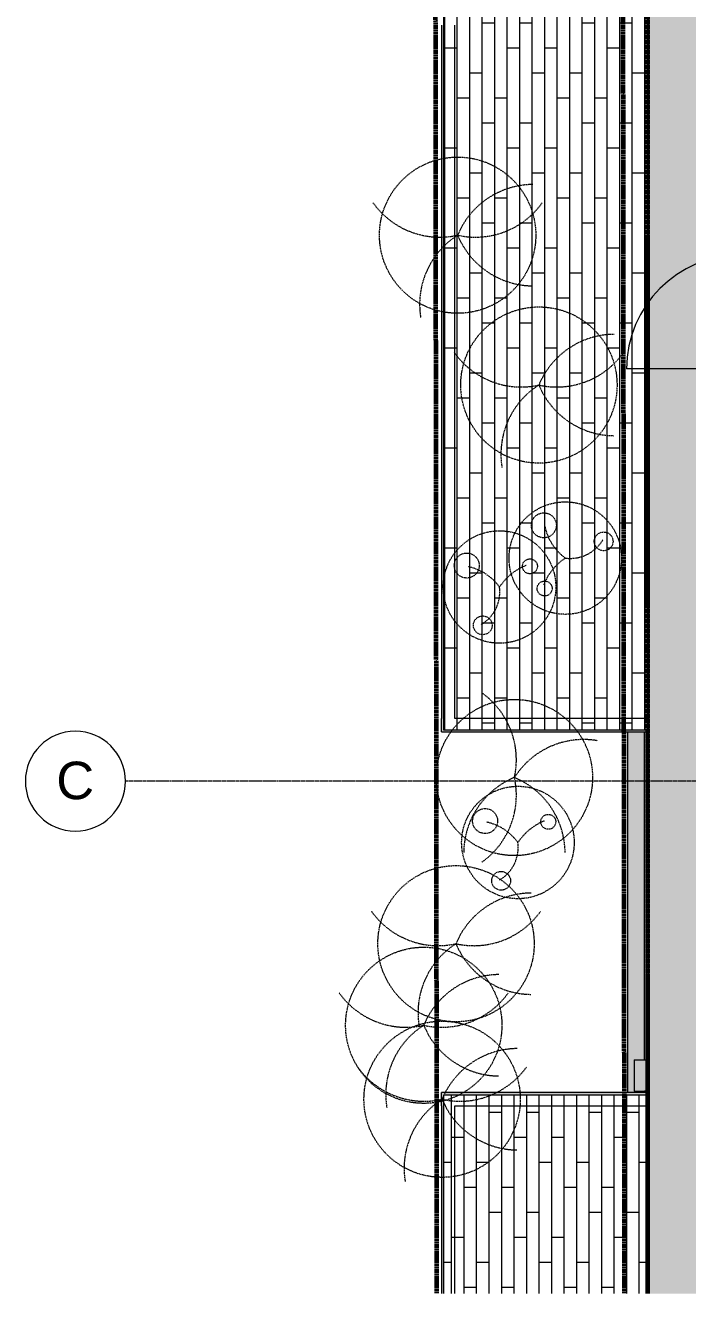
# Model space of a CAD drawing. Header units: inches. Extents: x -4061 to -1937, y 10959 to 12323.
# Drawn here: x -4059.9 to -3848, y 11023.2 to 11429.1 of the extents above; entities that cross this region are included whole.
import ezdxf

# ---------------------------------------------------------------- set-up
doc = ezdxf.new("R2010")
doc.units = ezdxf.units.IN
doc.header["$MEASUREMENT"] = 0
for name, pattern in [('Dash', [0.25, 0.125, -0.125]), ('Dash 1_16_', [0.125, 0.0625, -0.0625]), ('Double Dash 3_8_', [1, 0.375, -0.125, 0.125, -0.125, 0.125, -0.125]), ('Grid Line 1_2_', [0.875, 0.5, -0.125, 0.125, -0.125])]:
    doc.linetypes.add(name, pattern=pattern)
for name, color, linetype, lineweight in [('0-1', 7, 'Continuous', 5), ('0-3', 53, 'Continuous', 9), ('0-4', 7, 'Continuous', 9), ('0-5', 250, 'Double Dash 3_8_', 60), ('0-6', 165, 'Continuous', 5), ('A-CLNG-1', 10, 'Continuous', 18), ('A-CLNG-PATT-1', 35, 'Continuous', 18), ('A-DETL-GENF-HDLN-1', 53, 'Dash', 9), ('A-DETL-MBND-1', 8, 'Continuous', 5), ('A-DETL-MBND-2', 23, 'Continuous', 5), ('A-DETL-MBND-4', 7, 'Continuous', 9), ('A-DETL-MBND-5', 251, 'Continuous', 9), ('A-DETL-MBND-6', 247, 'Continuous', 9), ('A-DOOR-1', 7, 'Continuous', 9), ('A-FLOR-3', 10, 'Continuous', 18), ('A-FLOR-PATT-1', 251, 'Continuous', 9), ('A-GENM-1', 247, 'Continuous', 9), ('A-GENM-2', 7, 'Continuous', 9), ('A-GLAZ-1', 27, 'Continuous', 18), ('A-GLAZ-2', 10, 'Continuous', 18), ('A-GLAZ-3', 251, 'Continuous', 9), ('A-WALL-1', 8, 'Continuous', 5), ('A-WALL-3', 10, 'Continuous', 18), ('A-WALL-4', 23, 'Continuous', 5), ('A-WALL-6', 27, 'Continuous', 18), ('C-PROP-LINE-1', 250, 'Double Dash 3_8_', 60), ('C-PROP-LINE-2', 91, 'Dash 1_16_', 60), ('S-GRID-1', 1, 'Grid Line 1_2_', 9), ('S-GRID-IDEN', 1, 'Continuous', 9), ('S-GRID-IDEN-1', 147, 'Continuous', 9)]:
    doc.layers.add(name, color=color, linetype=linetype, lineweight=lineweight)
doc.styles.add('Arial', font='arial.ttf', dxfattribs={"height": 12})
pattern_1 = [(0, (25.74, 1.51), (-38.4, -120.38), [0.392, -38.007]), (0, (25.74, 1.12), (-38.4, -120.38), [0.392, -38.007]), (0, (25.74, -14.85), (-38.4, -120.38), [0.392, -38.007]), (0, (25.74, -15.24), (-38.4, -120.38), [0.392, -38.007]), (0, (25.74, -31.2), (-38.4, -120.38), [0.393, -38.008]), (0, (25.74, -31.6), (-38.4, -120.38), [0.393, -38.008]), (0, (25.74, -47.56), (-38.4, -120.38), [0.393, -38.008]), (0, (25.74, -47.95), (-38.4, -120.38), [0.393, -38.008]), (0, (25.74, -63.92), (-38.4, -120.38), [0.393, -38.008]), (0, (25.74, -64.31), (-38.4, -120.38), [0.393, -38.008]), (0, (25.74, -80.28), (-38.4, -120.38), [0.393, -38.008]), (0, (25.74, -80.67), (-38.4, -120.38), [0.393, -38.008]), (0, (25.74, -96.63), (-38.4, -120.38), [0.393, -38.008]), (0, (25.74, -97.03), (-38.4, -120.38), [0.393, -38.008]), (0, (25.74, -112.99), (-38.4, -120.38), [0.392, -38.007]), (0, (25.74, -113.38), (-38.4, -120.38), [0.392, -38.007]), (0, (43.19, 1.51), (-38.4, -120.38), [0.393, -38.008]), (0, (43.19, 1.12), (-38.4, -120.38), [0.393, -38.008]), (0, (43.19, -14.85), (-38.4, -120.38), [0.393, -38.008]), (0, (43.19, -15.24), (-38.4, -120.38), [0.393, -38.008]), (0, (43.19, -31.2), (-38.4, -120.38), [0.393, -38.008]), (0, (43.19, -31.6), (-38.4, -120.38), [0.393, -38.008]), (0, (43.19, -47.56), (-38.4, -120.38), [0.393, -38.008]), (0, (43.19, -47.95), (-38.4, -120.38), [0.393, -38.008]), (0, (43.19, -63.92), (-38.4, -120.38), [0.393, -38.008]), (0, (43.19, -64.31), (-38.4, -120.38), [0.393, -38.008]), (0, (43.19, -80.28), (-38.4, -120.38), [0.393, -38.008]), (0, (43.19, -80.67), (-38.4, -120.38), [0.393, -38.008]), (0, (43.19, -96.63), (-38.4, -120.38), [0.393, -38.008]), (0, (43.19, -97.03), (-38.4, -120.38), [0.393, -38.008]), (0, (43.19, -112.99), (-38.4, -120.38), [0.392, -38.007]), (0, (43.19, -113.38), (-38.4, -120.38), [0.392, -38.007]), (0, (60.64, 1.51), (-38.4, -120.38), [0.392, -38.007]), (0, (60.64, 1.12), (-38.4, -120.38), [0.392, -38.007]), (0, (60.64, -14.85), (-38.4, -120.38), [0.392, -38.007]), (0, (60.64, -15.24), (-38.4, -120.38), [0.392, -38.007]), (0, (60.64, -31.2), (-38.4, -120.38), [0.392, -38.007]), (0, (60.64, -31.6), (-38.4, -120.38), [0.392, -38.007]), (0, (60.64, -47.56), (-38.4, -120.38), [0.392, -38.007]), (0, (60.64, -47.95), (-38.4, -120.38), [0.392, -38.007]), (0, (60.64, -63.92), (-38.4, -120.38), [0.392, -38.007]), (0, (60.64, -64.31), (-38.4, -120.38), [0.392, -38.007]), (0, (60.64, -80.28), (-38.4, -120.38), [0.392, -38.007]), (0, (60.64, -80.67), (-38.4, -120.38), [0.392, -38.007]), (0, (60.64, -96.63), (-38.4, -120.38), [0.392, -38.007]), (0, (60.64, -97.03), (-38.4, -120.38), [0.392, -38.007]), (0, (60.64, -112.99), (-38.4, -120.38), [0.392, -38.007]), (0, (60.64, -113.38), (-38.4, -120.38), [0.392, -38.007]), (270, (24, 4.063), (-38.4, -2e-15), [120, -0.375]), (270, (24.375, 4.063), (-38.4, -2e-15), [120, -0.375]), (270, (25.74, 1.51), (-38.4, -2e-15), [0.392, -119.982]), (270, (25.74, -14.848), (-38.4, -2e-15), [0.393, -119.983]), (270, (25.74, -31.206), (-38.4, -2e-15), [0.392, -119.982]), (270, (25.74, -47.563), (-38.4, -2e-15), [0.392, -119.982]), (270, (25.74, -63.92), (-38.4, -2e-15), [0.392, -119.982]), (270, (25.74, -80.277), (-38.4, -2e-15), [0.392, -119.982]), (270, (25.74, -96.634), (-38.4, -2e-15), [0.392, -119.982]), (270, (25.74, -112.99), (-38.4, -2e-15), [0.392, -119.982]), (270, (26.134, 1.51), (-38.4, -2e-15), [0.392, -119.982]), (270, (26.134, -14.848), (-38.4, -2e-15), [0.393, -119.983]), (270, (26.134, -31.206), (-38.4, -2e-15), [0.392, -119.982]), (270, (26.134, -47.563), (-38.4, -2e-15), [0.392, -119.982]), (270, (26.134, -63.92), (-38.4, -2e-15), [0.392, -119.982]), (270, (26.134, -80.277), (-38.4, -2e-15), [0.392, -119.982]), (270, (26.134, -96.634), (-38.4, -2e-15), [0.392, -119.982]), (270, (26.134, -112.99), (-38.4, -2e-15), [0.392, -119.982]), (270, (43.19, 1.51), (-38.4, -2e-15), [0.392, -119.982]), (270, (43.19, -14.848), (-38.4, -2e-15), [0.393, -119.983]), (270, (43.19, -31.206), (-38.4, -2e-15), [0.392, -119.982]), (270, (43.19, -47.563), (-38.4, -2e-15), [0.392, -119.982]), (270, (43.19, -63.92), (-38.4, -2e-15), [0.392, -119.982]), (270, (43.19, -80.277), (-38.4, -2e-15), [0.392, -119.982]), (270, (43.19, -96.634), (-38.4, -2e-15), [0.392, -119.982]), (270, (43.19, -112.99), (-38.4, -2e-15), [0.392, -119.982]), (270, (43.584, 1.51), (-38.4, -2e-15), [0.392, -119.982]), (270, (43.584, -14.848), (-38.4, -2e-15), [0.393, -119.983]), (270, (43.584, -31.206), (-38.4, -2e-15), [0.392, -119.982]), (270, (43.584, -47.563), (-38.4, -2e-15), [0.392, -119.982]), (270, (43.584, -63.92), (-38.4, -2e-15), [0.392, -119.982]), (270, (43.584, -80.277), (-38.4, -2e-15), [0.392, -119.982]), (270, (43.584, -96.634), (-38.4, -2e-15), [0.392, -119.982]), (270, (43.584, -112.99), (-38.4, -2e-15), [0.392, -119.982]), (270, (60.64, 1.51), (-38.4, -2e-15), [0.392, -119.982]), (270, (60.64, -14.848), (-38.4, -2e-15), [0.392, -119.982]), (270, (60.64, -31.206), (-38.4, -2e-15), [0.392, -119.982]), (270, (60.64, -47.563), (-38.4, -2e-15), [0.392, -119.982]), (270, (60.64, -63.92), (-38.4, -2e-15), [0.392, -119.982]), (270, (60.64, -80.277), (-38.4, -2e-15), [0.392, -119.982]), (270, (60.64, -96.634), (-38.4, -2e-15), [0.392, -119.982]), (270, (60.64, -112.99), (-38.4, -2e-15), [0.392, -119.982]), (270, (61.034, 1.51), (-38.4, -2e-15), [0.392, -119.982]), (270, (61.034, -14.848), (-38.4, -2e-15), [0.392, -119.982]), (270, (61.034, -31.206), (-38.4, -2e-15), [0.392, -119.982]), (270, (61.034, -47.563), (-38.4, -2e-15), [0.392, -119.982]), (270, (61.034, -63.92), (-38.4, -2e-15), [0.392, -119.982]), (270, (61.034, -80.277), (-38.4, -2e-15), [0.392, -119.982]), (270, (61.034, -96.634), (-38.4, -2e-15), [0.392, -119.982]), (270, (61.034, -112.99), (-38.4, -2e-15), [0.392, -119.982]), (180, (62.4, 4.44), (-38.4, -120.38), [38.025, -0.375]), (180, (62.4, 4.06), (-38.4, -120.38), [38.025, -0.375])]

# ---------------------------------------------------------------- blocks, each defined once
blk = doc.blocks.new('fountain grass 26747 - fountain grass 26747-1289255-ENLARGED RCP - 1ST FLOOR PLAN - EAST')
at = {"layer": 'A-DETL-GENF-HDLN-1'}
blk.add_circle((0, 0), 25, dxfattribs=at)
for centre, start, end in [((-25.61, 5.7), 347.4534, 54.5466), ((10.02, 24.25), 180.4534, 247.5466), ((-10.02, 24.25), 292.4534, 359.5466), ((-25.61, -5.7), 305.4534, 12.5466), ((22.14, 14.08), 212.4534, 279.5466)]:
    blk.add_arc(centre, 26.24, start, end, dxfattribs=at)
blk = doc.blocks.new('lupin 26755 - lupin 26755-1289252-ENLARGED RCP - 1ST FLOOR PLAN - EAST')
at = {"layer": 'A-DETL-GENF-HDLN-1'}
for centre, radius in [((0, 0), 18), ((-5.36, 12.26), 3), ((-10.49, -6.87), 4), ((9.72, -6.62), 2.39)]:
    blk.add_circle(centre, radius, dxfattribs=at)
for centre, radius, start, end in [((-12.13, 1.52), 12.23, 352.8605, 59.0245), ((-13.57, 9.88), 16.78, 282.0514, 323.9486), ((15.36, 10.23), 18.46, 213.6663, 248.3337)]:
    blk.add_arc(centre, radius, start, end, dxfattribs=at)
blk = doc.blocks.new('lupin 26755 - lupin 26755-1276655-ENLARGED RCP - 1ST FLOOR PLAN - EAST')
at = {"layer": 'A-DETL-GENF-HDLN-1'}
for centre, radius in [((0, 0), 18), ((-10.49, 6.87), 4), ((9.72, 6.62), 2.39), ((-5.36, -12.26), 3)]:
    blk.add_circle(centre, radius, dxfattribs=at)
for centre, radius, start, end in [((-13.57, -9.88), 16.78, 36.0514, 77.9486), ((15.36, -10.23), 18.46, 111.6663, 146.3337), ((-12.13, -1.52), 12.23, 300.9755, 7.1395)]:
    blk.add_arc(centre, radius, start, end, dxfattribs=at)
blk = doc.blocks.new('fountain grass 26747 - fountain grass 26747-1276659-ENLARGED RCP - 1ST FLOOR PLAN - EAST')
at = {"layer": 'A-DETL-GENF-HDLN-1'}
blk.add_circle((0, 0), 25, dxfattribs=at)
for centre, start, end in [((-25.61, 5.7), 347.4534, 54.5466), ((22.14, -14.08), 80.4534, 147.5466), ((10.02, -24.25), 112.4534, 179.5466), ((-25.61, -5.7), 305.4534, 12.5466), ((-10.02, -24.25), 0.4534, 67.5466)]:
    blk.add_arc(centre, 26.24, start, end, dxfattribs=at)
blk = doc.blocks.new('CTR  - Topography_rvt-1-ENLARGED RCP - 1ST FLOOR PLAN - EAST')
at = {"layer": '0-3', "rotation": 270}
for name, p in [('fountain grass 26747 - fountain grass 26747-1289255-ENLARGED RCP - 1ST FLOOR PLAN - EAST', (-3921.6, 11361.93)), ('fountain grass 26747 - fountain grass 26747-1289255-ENLARGED RCP - 1ST FLOOR PLAN - EAST', (-3895.6, 11313.98)), ('lupin 26755 - lupin 26755-1289252-ENLARGED RCP - 1ST FLOOR PLAN - EAST', (-3887.15, 11258.59)), ('fountain grass 26747 - fountain grass 26747-1289255-ENLARGED RCP - 1ST FLOOR PLAN - EAST', (-3922.12, 11135.19)), ('fountain grass 26747 - fountain grass 26747-1289255-ENLARGED RCP - 1ST FLOOR PLAN - EAST', (-3932.44, 11109.09)), ('fountain grass 26747 - fountain grass 26747-1289255-ENLARGED RCP - 1ST FLOOR PLAN - EAST', (-3926.57, 11085.41))]:
    blk.add_blockref(name, p, dxfattribs=at)
at = {"layer": '0-3'}
for name, p in [('lupin 26755 - lupin 26755-1276655-ENLARGED RCP - 1ST FLOOR PLAN - EAST', (-3908.2, 11249.34)), ('fountain grass 26747 - fountain grass 26747-1276659-ENLARGED RCP - 1ST FLOOR PLAN - EAST', (-3903.44, 11188.37)), ('lupin 26755 - lupin 26755-1276655-ENLARGED RCP - 1ST FLOOR PLAN - EAST', (-3902.32, 11167.58))]:
    blk.add_blockref(name, p, dxfattribs=at)
blk = doc.blocks.new('Basic Wall _ EXT - FIBER CEMENT - LARGE - ___-2162461-ENLARGED RCP - 1ST FLOOR PLAN - EAST')
at = {"layer": 'A-WALL-6'}
h = blk.add_hatch(color=256, dxfattribs=at)
h.paths.add_polyline_path([(-3860.73, 11356.4), (-3860.72, 11356.4), (-3860.73, 11586.99), (-3860.91, 11586.99), (-3860.91, 11548.59), (-3861.34, 11548.59), (-3861.34, 11433.39), (-3860.91, 11433.39), (-3860.91, 11356.4)], flags=0)
h.paths.add_polyline_path([(-3860.73, 11625.01), (-3860.72, 11625.01), (-3860.73, 11625.39), (-3860.91, 11625.39), (-3860.91, 11625.01)], flags=0)
h.paths.add_polyline_path([(-3860.72, 11663.41), (-3860.73, 11663.98), (-3861.34, 11663.98), (-3861.34, 11663.41), (-3860.73, 11663.41)], flags=0)
for points in [[(-3861.34, 11097.98), (-3860.72, 11097.98), (-3860.73, 11164.59), (-3861.22, 11164.59), (-3861.22, 11202.61), (-3860.72, 11202.61), (-3860.73, 11346.4), (-3860.91, 11346.4), (-3860.91, 11202.99), (-3861.34, 11202.99), (-3861.34, 11098.37)], [(-3861.73, 11097.98), (-3861.62, 11097.98), (-3861.64, 11202.99), (-3861.75, 11202.99), (-3861.75, 11097.98)], [(-3861.47, 11097.98), (-3861.34, 11097.98), (-3861.34, 11202.99), (-3861.62, 11202.99), (-3861.62, 11097.98)], [(-3861.8, 11097.98), (-3861.77, 11097.98), (-3861.81, 11159.45), (-3861.81, 11097.98)], [(-3861.76, 11097.98), (-3861.75, 11097.98), (-3861.77, 11097.98)], [(-3861.81, 11087.6), (-3861.77, 11087.6), (-3861.8, 11087.98), (-3861.81, 11087.98)], [(-3861.76, 11087.6), (-3861.75, 11087.6), (-3861.77, 11087.6)], [(-3861.64, 11087.6), (-3861.62, 11087.6), (-3861.64, 11087.98), (-3861.75, 11087.98), (-3861.73, 11087.6), (-3861.66, 11087.6)], [(-3861.47, 11087.6), (-3861.34, 11087.6), (-3861.34, 11087.98), (-3861.62, 11087.98), (-3861.62, 11087.6)], [(-3860.73, 11049.01), (-3860.72, 11049.01), (-3860.73, 11087.98), (-3861.34, 11087.98), (-3861.34, 11087.6), (-3860.91, 11087.6), (-3860.91, 11049.01)]]:
    blk.add_hatch(color=256, dxfattribs=at).paths.add_polyline_path(points, flags=0)
at = {"layer": 'A-WALL-3'}
for p, q in [((-3860.91, 11356.4), (-3860.72, 11356.4)), ((-3860.72, 11346.4), (-3860.91, 11346.4)), ((-3861.81, 11097.98), (-3861.81, 11202.99)), ((-3861.34, 11202.99), (-3861.34, 11097.98)), ((-3861.81, 11097.98), (-3861.77, 11097.98)), ((-3861.77, 11097.98), (-3861.75, 11097.98)), ((-3861.75, 11097.98), (-3861.62, 11097.98)), ((-3861.62, 11097.98), (-3861.34, 11097.98)), ((-3861.34, 11097.98), (-3860.72, 11097.98)), ((-3861.81, 11087.6), (-3861.81, 11087.98)), ((-3861.77, 11087.98), (-3861.81, 11087.98)), ((-3861.75, 11087.98), (-3861.77, 11087.98)), ((-3861.62, 11087.98), (-3861.75, 11087.98)), ((-3861.34, 11087.98), (-3861.62, 11087.98)), ((-3860.72, 11087.98), (-3861.34, 11087.98)), ((-3861.34, 11087.98), (-3861.34, 11087.6))]:
    blk.add_line(p, q, dxfattribs=at)
blk = doc.blocks.new('Basic Wall _ EXT - FIBER CEMENT - SMALL - ___-2145935-ENLARGED RCP - 1ST FLOOR PLAN - EAST')
at = {"layer": 'A-DETL-MBND-6'}
h = blk.add_hatch(color=256, dxfattribs=at)
h.paths.add_polyline_path([(-3867.29, 11087.6), (-3861.81, 11087.6), (-3861.81, 11087.98), (-3865.1, 11087.98), (-3865.1, 11097.98), (-3861.81, 11097.98), (-3861.81, 11202.99), (-3867.29, 11202.99), (-3867.29, 11088.98)], flags=0)
h.paths.add_polyline_path([(-3860.73, 11346.4), (-3860.73, 11356.4), (-3860.91, 11356.4), (-3860.91, 11346.4)], flags=0)
h.paths.add_polyline_path([(-3867.29, 11433.39), (-3861.81, 11433.39), (-3861.81, 11548.59), (-3867.29, 11548.59), (-3867.29, 11436.62)], flags=0)
h.paths.add_polyline_path([(-3867.29, 11663.41), (-3861.81, 11663.41), (-3861.81, 11663.98), (-3865.1, 11663.98), (-3865.1, 11673.98), (-3861.81, 11673.98), (-3861.81, 11855.79), (-3867.29, 11855.79), (-3867.29, 11671.52)], flags=0)
h.paths.add_polyline_path([(-3867.21, 11970.61), (-3861.81, 11970.61), (-3861.81, 12084.34), (-3867.29, 12084.34), (-3867.29, 11970.61)], flags=0)
h.paths.add_polyline_path([(-3863.79, 12088.59), (-3861.81, 12088.59), (-3861.81, 12119.67), (-3864.6, 12122.46), (-3864.6, 12088.59)], flags=0)
blk.add_hatch(color=256, dxfattribs=at).paths.add_polyline_path([(-3860.73, 11346.4), (-3860.72, 11346.4), (-3860.73, 11347.36)], flags=0)
at = {"layer": 'A-DETL-MBND-4'}
for p, q in [((-3860.73, 11356.4), (-3860.73, 11346.4)), ((-3867.29, 11202.99), (-3867.29, 11087.6))]:
    blk.add_line(p, q, dxfattribs=at)
blk = doc.blocks.new('_THE_ WINDOW _ DOOR - Window - 2nd Floor-2113388-ENLARGED RCP - 1ST FLOOR PLAN - EAST')
at = {"layer": 'A-GLAZ-1'}
blk.add_hatch(color=256, dxfattribs=at).paths.add_polyline_path([(3.51, 4.44), (19.01, 4.44), (19.01, 4.94), (-19.01, 4.94), (-19.01, 4.44), (-4.16, 4.44)], flags=0)
at = {"layer": 'A-GLAZ-3'}
h = blk.add_hatch(dxfattribs=at)
h.set_pattern_fill('FP_9', color=256, style=0, pattern_type=2)
h.set_pattern_definition(pattern_1)
h.paths.add_polyline_path([(18.84, 4.19), (19.01, 4.19), (19.01, 4.44), (-19.01, 4.44), (-19.01, 4.19), (11.17, 4.19)], flags=0)
at = {"layer": 'A-GLAZ-2'}
for p, q in [((19.01, 4.94), (-19.01, 4.94)), ((-19.01, 4.94), (-19.01, 4.44)), ((19.01, 4.44), (-19.01, 4.44)), ((-19.01, 4.44), (-19.01, 4.19)), ((19.01, 4.94), (19.01, 4.44)), ((19.01, 4.44), (19.01, 4.19))]:
    blk.add_line(p, q, dxfattribs=at)
blk = doc.blocks.new('_THE_ WINDOW _ DOOR - Window - 2nd Floor-V39-ENLARGED RCP - 1ST FLOOR PLAN - EAST')
at = {"layer": 'A-GLAZ-1'}
blk.add_hatch(color=256, dxfattribs=at).paths.add_polyline_path([(-6.79, 4.44), (-6.79, 4.44), (19.01, 4.44), (19.01, 4.94), (-6.79, 4.94), (-6.79, 4.63)], flags=0)
at = {"layer": 'A-GLAZ-3'}
h = blk.add_hatch(dxfattribs=at)
h.set_pattern_fill('FP_9', color=256, style=0, pattern_type=2)
h.set_pattern_definition(pattern_1)
h.paths.add_polyline_path([(-6.79, 4.19), (19.01, 4.19), (19.01, 4.44), (-6.79, 4.44)], flags=0)
at = {"layer": 'A-GLAZ-2'}
for p, q in [((19.01, 4.94), (-6.79, 4.94)), ((19.01, 4.44), (-6.79, 4.44)), ((19.01, 4.94), (19.01, 4.44)), ((19.01, 4.44), (19.01, 4.19))]:
    blk.add_line(p, q, dxfattribs=at)
blk = doc.blocks.new('Storefront_Entry_Door-_Single_7051 - Store Front Single Door-2110447-ENLARGED RCP - 1ST FLOOR PLAN - EAST')
at = {"layer": 'A-DOOR-1'}
blk.add_line((-18.2, 2), (-18.2, 38.4), dxfattribs=at)
blk.add_arc((-18.2, 2), 36.4, 0, 90, dxfattribs=at)
blk = doc.blocks.new('Family1 - SCUPPER-2154893-ENLARGED RCP - 1ST FLOOR PLAN - EAST')
at = {"layer": 'A-GENM-1'}
blk.add_hatch(color=256, dxfattribs=at).paths.add_polyline_path([(-5, 4.63), (-5, 4.44), (-4.88, 4.44), (-4.88, 4.19), (4.87, 4.19), (4.87, 4.44), (5, 4.44), (5, 8.81), (-5, 8.81), (-5, 4.94)], flags=0)
h = blk.add_hatch(color=256, dxfattribs=at)
h.paths.add_polyline_path([(-5, 4.19), (-4.88, 4.19), (-4.88, 4.44), (-5, 4.44)], flags=0)
h.paths.add_polyline_path([(4.87, 4.19), (5, 4.19), (5, 4.44), (4.87, 4.44)], flags=0)
at = {"layer": 'A-GENM-2'}
for p, q in [((5, 8.81), (-5, 8.81)), ((-5, 8.81), (-5, 5.52)), ((5, 8.81), (5, 5.52)), ((-5, 4.19), (-5, 4.44)), ((-5, 4.44), (-4.88, 4.44)), ((-4.88, 4.44), (-4.88, 4.19)), ((4.87, 4.19), (4.87, 4.44)), ((4.87, 4.44), (5, 4.44)), ((5, 4.44), (5, 4.19))]:
    blk.add_line(p, q, dxfattribs=at)
blk = doc.blocks.new('Family - ___-1878357-ENLARGED RCP - 1ST FLOOR PLAN - EAST')
at = {"layer": 'C-PROP-LINE-1'}
for p, q in [((-3929.52, 12184.69), (-3928.31, 11023.21)), ((-3869.45, 12124.69), (-3868.3, 11023.21))]:
    blk.add_line(p, q, dxfattribs=at)
blk = doc.blocks.new('Grid - Grid Head - Circle-50561-ENLARGED RCP - 1ST FLOOR PLAN - EAST')
at = {"layer": 'S-GRID-IDEN-1'}
for start, end in [(360, 180), (180, 360)]:
    blk.add_arc((0, 0), 0.25, start, end, dxfattribs=at)
blk = doc.blocks.new('CTR - 1st Phase - Shell_rvt-1-ENLARGED RCP - 1ST FLOOR PLAN - EAST')
at = {"layer": 'A-CLNG-PATT-1'}
h = blk.add_hatch(dxfattribs=at)
h.set_pattern_fill('FP_24', color=256, style=0, pattern_type=2)
h.set_pattern_definition([(90, (-2963.524, 11049.389), (4, -2e-16), []), (0, (-2963.524, 11049.389), (8, -8), [4, -28]), (0, (-2959.524, 11065.389), (8, -8), [4, -28])])
h.paths.add_polyline_path([(-3860.47, 11023.21), (-3830.82, 11023.21), (-3830.82, 11030.34), (-3831.32, 11030.34), (-3831.32, 11068.36), (-3830.82, 11068.36), (-3830.82, 11164.59), (-3831.14, 11164.59), (-3831.14, 11399.98), (-3830.82, 11399.98), (-3830.82, 11432.64), (-3860.47, 11432.64), (-3860.47, 11027.91)], flags=0)
h.paths.add_polyline_path([(-2261.88, 11247.64), (-2068.17, 11247.64), (-2068.17, 12118.34), (-2521.97, 12118.34), (-2521.97, 12088.69), (-2484.14, 12088.69), (-2484.14, 12089.19), (-2446.11, 12089.19), (-2446.11, 12088.69), (-2407.34, 12088.69), (-2407.34, 12089.19), (-2369.31, 12089.19), (-2369.31, 12088.69), (-2349.74, 12088.69), (-2349.74, 12089.19), (-2311.71, 12089.19), (-2311.71, 12088.69), (-2311.34, 12088.69), (-2311.34, 12089.19), (-2273.31, 12089.19), (-2273.31, 12088.69), (-2176.94, 12088.69), (-2176.94, 12089.19), (-2138.91, 12089.19), (-2138.91, 12088.69), (-2097.82, 12088.69), (-2097.82, 11970.99), (-2097.32, 11970.99), (-2097.32, 11932.78), (-2097.82, 11932.78), (-2097.82, 11932.59), (-2097.32, 11932.59), (-2097.32, 11894.38), (-2097.82, 11894.38), (-2097.82, 11778.8), (-2097.32, 11778.8), (-2097.32, 11740.78), (-2097.82, 11740.78), (-2097.82, 11740.4), (-2097.32, 11740.4), (-2097.32, 11702.38), (-2097.82, 11702.38), (-2097.82, 11663.6), (-2097.32, 11663.6), (-2097.32, 11625.58), (-2097.82, 11625.58), (-2097.82, 11471.79), (-2097.32, 11471.79), (-2097.32, 11433.76), (-2097.82, 11433.76), (-2097.82, 11433.39), (-2097.32, 11433.39), (-2097.32, 11395.36), (-2097.82, 11395.36), (-2097.82, 11356.4), (-2097.32, 11356.4), (-2097.32, 11318.38), (-2097.82, 11318.38), (-2097.82, 11277.29), (-2138.91, 11277.29), (-2138.91, 11276.79), (-2176.94, 11276.79), (-2176.94, 11277.29), (-2273.31, 11277.29), (-2273.31, 11276.79), (-2311.34, 11276.79), (-2311.34, 11277.29), (-2311.71, 11277.29), (-2311.71, 11276.79), (-2349.74, 11276.79), (-2349.74, 11277.29), (-2407.71, 11277.29), (-2407.71, 11276.79), (-2445.74, 11276.79), (-2445.74, 11277.29), (-2561.31, 11277.29), (-2561.31, 11276.79), (-2599.34, 11276.79), (-2599.34, 11277.29), (-2599.71, 11277.29), (-2599.71, 11276.79), (-2637.74, 11276.79), (-2637.74, 11277.29), (-2791.71, 11277.29), (-2791.71, 11276.79), (-2829.74, 11276.79), (-2829.74, 11277.29), (-2830.11, 11277.29), (-2830.11, 11276.79), (-2868.14, 11276.79), (-2868.14, 11277.29), (-3400.05, 11277.29), (-3400.05, 11247.64), (-2858.53, 11247.64), (-2845.56, 11261.08), (-2842.42, 11254.87), (-2842.42, 11255.39), (-2845.31, 11261.19), (-2842.42, 11261.19), (-2842.42, 11262.19), (-2842.35, 11261.81), (-2841.92, 11263.17), (-2837.92, 11264.17), (-2826.92, 11264.17), (-2822.92, 11263.17), (-2822.5, 11261.81), (-2822.42, 11262.19), (-2822.42, 11261.19), (-2814.43, 11261.19), (-2818.43, 11247.64), (-2818.24, 11247.64), (-2814.18, 11261.08), (-2801.21, 11247.64), (-2327.03, 11247.64), (-2321.6, 11253.27), (-2318.76, 11247.64), (-2318.5, 11247.64), (-2321.35, 11253.38), (-2318.47, 11253.4), (-2318.47, 11254.38), (-2318.39, 11253.99), (-2317.97, 11255.36), (-2313.97, 11256.36), (-2302.97, 11256.36), (-2298.97, 11255.36), (-2298.54, 11253.99), (-2298.47, 11254.38), (-2298.47, 11253.38), (-2290.48, 11253.38), (-2292.17, 11247.64), (-2291.92, 11247.64), (-2290.22, 11253.27), (-2284.79, 11247.64), (-2269.55, 11247.64)], flags=0)
h.paths.add_polyline_path([(-2316.22, 11253.38), (-2300.84, 11253.4), (-2302.97, 11253.88), (-2313.97, 11253.88), (-2316.09, 11253.4)], flags=0)
h.paths.add_polyline_path([(-2829.07, 11261.19), (-2824.67, 11261.19), (-2826.92, 11261.69), (-2837.92, 11261.69), (-2840.17, 11261.19), (-2837.92, 11261.19)], flags=0)
h.paths.add_polyline_path([(-3860.47, 11549.34), (-3830.82, 11549.34), (-3830.82, 11933.34), (-3831.32, 11933.34), (-3831.32, 12009.39), (-3830.82, 12009.39), (-3830.82, 12032.24), (-3831.32, 12032.24), (-3831.32, 12070.27), (-3830.82, 12070.27), (-3830.82, 12088.69), (-3789.42, 12088.69), (-3789.42, 12089.19), (-3751.4, 12089.19), (-3751.4, 12088.69), (-3674.54, 12088.69), (-3674.54, 12089.19), (-3636.51, 12089.19), (-3636.51, 12088.69), (-3549.42, 12088.69), (-3549.42, 12089.19), (-3511.4, 12089.19), (-3511.4, 12088.69), (-3405.42, 12088.69), (-3405.42, 12089.19), (-3367.4, 12089.19), (-3367.4, 12088.69), (-3290.54, 12088.69), (-3290.54, 12089.19), (-3252.51, 12089.19), (-3252.51, 12088.69), (-3213.74, 12088.69), (-3213.74, 12089.19), (-3175.71, 12089.19), (-3175.71, 12088.69), (-3175.34, 12088.69), (-3175.34, 12089.19), (-3137.31, 12089.19), (-3137.31, 12088.69), (-3060.14, 12088.69), (-3060.14, 12089.19), (-3022.11, 12089.19), (-3022.11, 12088.69), (-2868.14, 12088.69), (-2868.14, 12089.19), (-2830.11, 12089.19), (-2830.11, 12088.69), (-2791.34, 12088.69), (-2791.34, 12089.19), (-2753.31, 12089.19), (-2753.31, 12088.69), (-2689.01, 12088.69), (-2689.01, 12118.34), (-3787.15, 12118.34), (-3787.14, 12118.29), (-3787.15, 12117.84), (-3787.21, 12118.17), (-3787.64, 12116.8), (-3791.64, 12115.8), (-3802.64, 12115.8), (-3806.64, 12116.8), (-3807.06, 12118.17), (-3807.14, 12117.82), (-3807.14, 12118.34), (-3860.47, 12118.34), (-3860.47, 12088.59), (-3847.52, 12088.59), (-3847.52, 12084.34), (-3860.47, 12084.34), (-3860.47, 11549.37)], flags=0)
h.paths.add_polyline_path([(-2675.77, 12088.69), (-2638.67, 12088.69), (-2638.67, 12118.34), (-2687.26, 12118.34), (-2687.26, 12088.69)], flags=0)
h.paths.add_polyline_path([(-3802.48, 12118.29), (-3791.64, 12118.29), (-3791.41, 12118.34), (-3802.86, 12118.34), (-3802.64, 12118.29)], flags=0)
at = {"layer": 'A-DETL-MBND-1'}
blk.add_hatch(color=256, dxfattribs=at).paths.add_polyline_path([(-3860.72, 11346.4), (-3860.47, 11346.4), (-3860.48, 11356.4), (-3860.72, 11356.4), (-3860.72, 11347.36)], flags=0)
at = {"layer": 'A-DETL-MBND-2'}
for points in [[(-3925.97, 11083.35), (-3925.97, 11086.85), (-3860.91, 11086.85), (-3860.91, 11087.6), (-3926.72, 11087.6), (-3926.72, 11083.35)], [(-3925.97, 11023.21), (-3925.97, 11083.35), (-3926.72, 11083.35), (-3926.72, 11023.21)]]:
    blk.add_hatch(color=256, dxfattribs=at).paths.add_polyline_path(points, flags=0)
at = {"layer": 'A-DETL-MBND-5'}
h = blk.add_hatch(dxfattribs=at)
h.set_pattern_fill('FP_27', color=256, style=0, pattern_type=2)
h.set_pattern_definition([(90, (17956.482, 11081.285), (4, -2e-16), []), (0, (17956.482, 11081.285), (8, -8), [4, -28]), (0, (17960.482, 11097.285), (8, -8), [4, -28])])
h.paths.add_polyline_path([(-3902.12, 11023.21), (-3861.22, 11023.21), (-3861.22, 11049.01), (-3860.91, 11049.01), (-3860.91, 11086.85), (-3925.97, 11086.85), (-3925.97, 11023.21)], flags=0)
at = {"layer": 'A-FLOR-PATT-1'}
h = blk.add_hatch(dxfattribs=at)
h.set_pattern_fill('FP_5', color=256, style=0, pattern_type=2)
h.set_pattern_definition([(90, (20498.255, 11349.897), (4, -2e-16), []), (0, (20498.255, 11349.897), (8, -8), [4, -28]), (0, (20502.255, 11365.897), (8, -8), [4, -28])])
h.paths.add_polyline_path([(-3902.12, 11203.49), (-3860.91, 11203.49), (-3860.91, 11433.39), (-3925.97, 11433.39), (-3925.97, 11203.49)], flags=0)
at = {"layer": 'A-WALL-1'}
h = blk.add_hatch(color=256, dxfattribs=at)
h.paths.add_polyline_path([(-3860.47, 11424.76), (-3860.47, 11432.64), (-3830.82, 11432.64), (-3830.82, 11433.39), (-3860.72, 11433.39), (-3860.72, 11424.76)], flags=0)
h.paths.add_polyline_path([(-3822.2, 11426.99), (-3819.32, 11426.99), (-3819.32, 11429.08), (-3822.2, 11429.08), (-3822.2, 11427.86)], flags=0)
h = blk.add_hatch(color=256, dxfattribs=at)
h.paths.add_polyline_path([(-3860.72, 11049.01), (-3860.47, 11049.01), (-3860.47, 11087.98), (-3860.72, 11087.98), (-3860.72, 11049.58)], flags=0)
h.paths.add_polyline_path([(-3860.47, 11097.98), (-3860.47, 11164.59), (-3860.72, 11164.59), (-3860.72, 11097.98)], flags=0)
h.paths.add_polyline_path([(-3860.72, 11202.61), (-3860.47, 11202.61), (-3860.47, 11202.99), (-3860.72, 11202.99)], flags=0)
h.paths.add_polyline_path([(-3860.47, 11241.01), (-3860.47, 11346.4), (-3860.72, 11346.4), (-3860.72, 11241.01)], flags=0)
h.paths.add_polyline_path([(-3860.51, 11394.24), (-3860.47, 11394.24), (-3860.47, 11424.76), (-3860.72, 11424.76), (-3860.72, 11394.24)], flags=0)
for points in [[(-3860.47, 11356.4), (-3860.47, 11394.24), (-3860.72, 11394.24), (-3860.72, 11356.4)], [(-3860.47, 11202.99), (-3860.47, 11241.01), (-3860.72, 11241.01), (-3860.72, 11202.99)]]:
    blk.add_hatch(color=256, dxfattribs=at).paths.add_polyline_path(points, flags=0)
at = {"layer": 'A-WALL-4'}
for points in [[(-3926.72, 11207.24), (-3925.97, 11207.24), (-3925.97, 11429.14), (-3926.72, 11429.14), (-3926.72, 11248.71)], [(-3863.79, 11202.99), (-3860.91, 11202.99), (-3860.91, 11203.49), (-3925.97, 11203.49), (-3925.97, 11207.24), (-3926.72, 11207.24), (-3926.72, 11202.99), (-3867.21, 11202.99)]]:
    blk.add_hatch(color=256, dxfattribs=at).paths.add_polyline_path(points, flags=0)
at = {"layer": 'A-CLNG-1'}
blk.add_line((-3860.47, 11023.21), (-3860.47, 11432.64), dxfattribs=at)
at = {"layer": 'A-DETL-MBND-4'}
for p, q in [((-3860.72, 11356.4), (-3860.72, 11346.4)), ((-3860.91, 11087.6), (-3926.72, 11087.6)), ((-3926.72, 11083.35), (-3926.72, 11087.6)), ((-3925.97, 11023.21), (-3925.97, 11086.85)), ((-3925.97, 11086.85), (-3860.91, 11086.85)), ((-3860.91, 11087.6), (-3860.91, 11083.35)), ((-3860.91, 11086.85), (-3860.91, 11049.01)), ((-3926.72, 11083.35), (-3926.72, 11023.21)), ((-3922.47, 11023.21), (-3922.47, 11083.35)), ((-3922.47, 11083.35), (-3860.91, 11083.35))]:
    blk.add_line(p, q, dxfattribs=at)
at = {"layer": 'A-FLOR-3'}
for p, q in [((-3925.97, 11203.49), (-3925.97, 11433.39)), ((-3860.91, 11433.39), (-3860.91, 11203.49)), ((-3860.91, 11203.49), (-3925.97, 11203.49))]:
    blk.add_line(p, q, dxfattribs=at)
at = {"layer": 'A-WALL-3'}
for p, q in [((-3860.72, 11424.76), (-3860.72, 11433.39)), ((-3926.72, 11429.14), (-3926.72, 11207.24)), ((-3922.47, 11207.24), (-3922.47, 11429.14)), ((-3860.72, 11424.76), (-3860.72, 11394.24)), ((-3860.72, 11394.24), (-3860.72, 11356.4)), ((-3860.47, 11394.24), (-3860.72, 11394.24)), ((-3860.47, 11356.4), (-3860.72, 11356.4)), ((-3860.72, 11346.4), (-3860.72, 11241.01)), ((-3860.72, 11346.4), (-3860.47, 11346.4)), ((-3860.72, 11241.01), (-3860.72, 11202.99)), ((-3860.47, 11241.01), (-3860.72, 11241.01)), ((-3926.72, 11202.99), (-3926.72, 11207.24)), ((-3860.91, 11207.24), (-3922.47, 11207.24)), ((-3860.91, 11207.24), (-3860.91, 11202.99)), ((-3926.72, 11202.99), (-3860.91, 11202.99)), ((-3860.72, 11202.99), (-3860.72, 11202.61)), ((-3860.72, 11202.99), (-3860.47, 11202.99)), ((-3860.47, 11202.61), (-3860.72, 11202.61)), ((-3860.72, 11164.59), (-3860.72, 11097.98)), ((-3860.72, 11164.59), (-3860.47, 11164.59)), ((-3860.47, 11097.98), (-3860.72, 11097.98)), ((-3860.72, 11087.98), (-3860.72, 11049.01)), ((-3860.72, 11087.98), (-3860.47, 11087.98)), ((-3860.47, 11049.01), (-3860.72, 11049.01))]:
    blk.add_line(p, q, dxfattribs=at)
at = {"layer": 'S-GRID-1'}
blk.add_line((-1936.83, 11187.19), (-4027.88, 11187.19), dxfattribs=at)
at = {"layer": '0-4'}
for name in ['Basic Wall _ EXT - FIBER CEMENT - SMALL - ___-2145935-ENLARGED RCP - 1ST FLOOR PLAN - EAST', 'Basic Wall _ EXT - FIBER CEMENT - LARGE - ___-2162461-ENLARGED RCP - 1ST FLOOR PLAN - EAST']:
    blk.add_blockref(name, (0, 0), dxfattribs=at)
for name, p, rotation in [('Storefront_Entry_Door-_Single_7051 - Store Front Single Door-2110447-ENLARGED RCP - 1ST FLOOR PLAN - EAST', (-3829.14, 11337.38), 89.999999999999), ('_THE_ WINDOW _ DOOR - Window - 2nd Floor-2113388-ENLARGED RCP - 1ST FLOOR PLAN - EAST', (-3856.29, 11183.6), 89.99999999999991), ('Family1 - SCUPPER-2154893-ENLARGED RCP - 1ST FLOOR PLAN - EAST', (-3856.29, 11092.98), 89.99999999999991), ('_THE_ WINDOW _ DOOR - Window - 2nd Floor-V39-ENLARGED RCP - 1ST FLOOR PLAN - EAST', (-3856.29, 11030), 89.99999999999991)]:
    blk.add_blockref(name, p, dxfattribs=dict(at, rotation=rotation))
at = {"layer": '0-5'}
blk.add_blockref('Family - ___-1878357-ENLARGED RCP - 1ST FLOOR PLAN - EAST', (0, 0), dxfattribs=at)
at = {"layer": '0-6', "xscale": 63.99999999999997, "yscale": 63.99999999999997, "zscale": 63.99999999999997, "rotation": 89.99999999999986}
blk.add_blockref('Grid - Grid Head - Circle-50561-ENLARGED RCP - 1ST FLOOR PLAN - EAST', (-4043.88, 11187.19), dxfattribs=at)
at = {"layer": 'S-GRID-IDEN', "insert": (-4049.99, 11193.44), "char_height": 12, "width": 14.746, "attachment_point": 1, "style": 'Arial'}
blk.add_mtext('C', dxfattribs=at)
blk = doc.blocks.new('Family - ___-1870007-ENLARGED RCP - 1ST FLOOR PLAN - EAST')
at = {"layer": 'C-PROP-LINE-2'}
blk.add_line((-3860.72, 11023.21), (-3860.72, 11433.39), dxfattribs=at)

msp = doc.modelspace()

# ---------------------------------------------------------------- block references
at = {"layer": '0-1'}
for name in ['CTR - 1st Phase - Shell_rvt-1-ENLARGED RCP - 1ST FLOOR PLAN - EAST', 'CTR  - Topography_rvt-1-ENLARGED RCP - 1ST FLOOR PLAN - EAST']:
    msp.add_blockref(name, (0, 0), dxfattribs=at)
at = {"layer": 'C-PROP-LINE-2'}
msp.add_blockref('Family - ___-1870007-ENLARGED RCP - 1ST FLOOR PLAN - EAST', (0, 0), dxfattribs=at)

doc.saveas('drawing.dxf')
